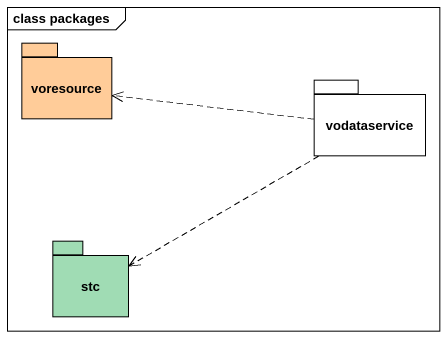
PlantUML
@startuml
mainframe class packages
package voresource #FFCC99 {
}
package vodataservice {
}
package stc #A0DCB4 {
}
vodataservice .left.> voresource
vodataservice .left.> stc
@enduml
